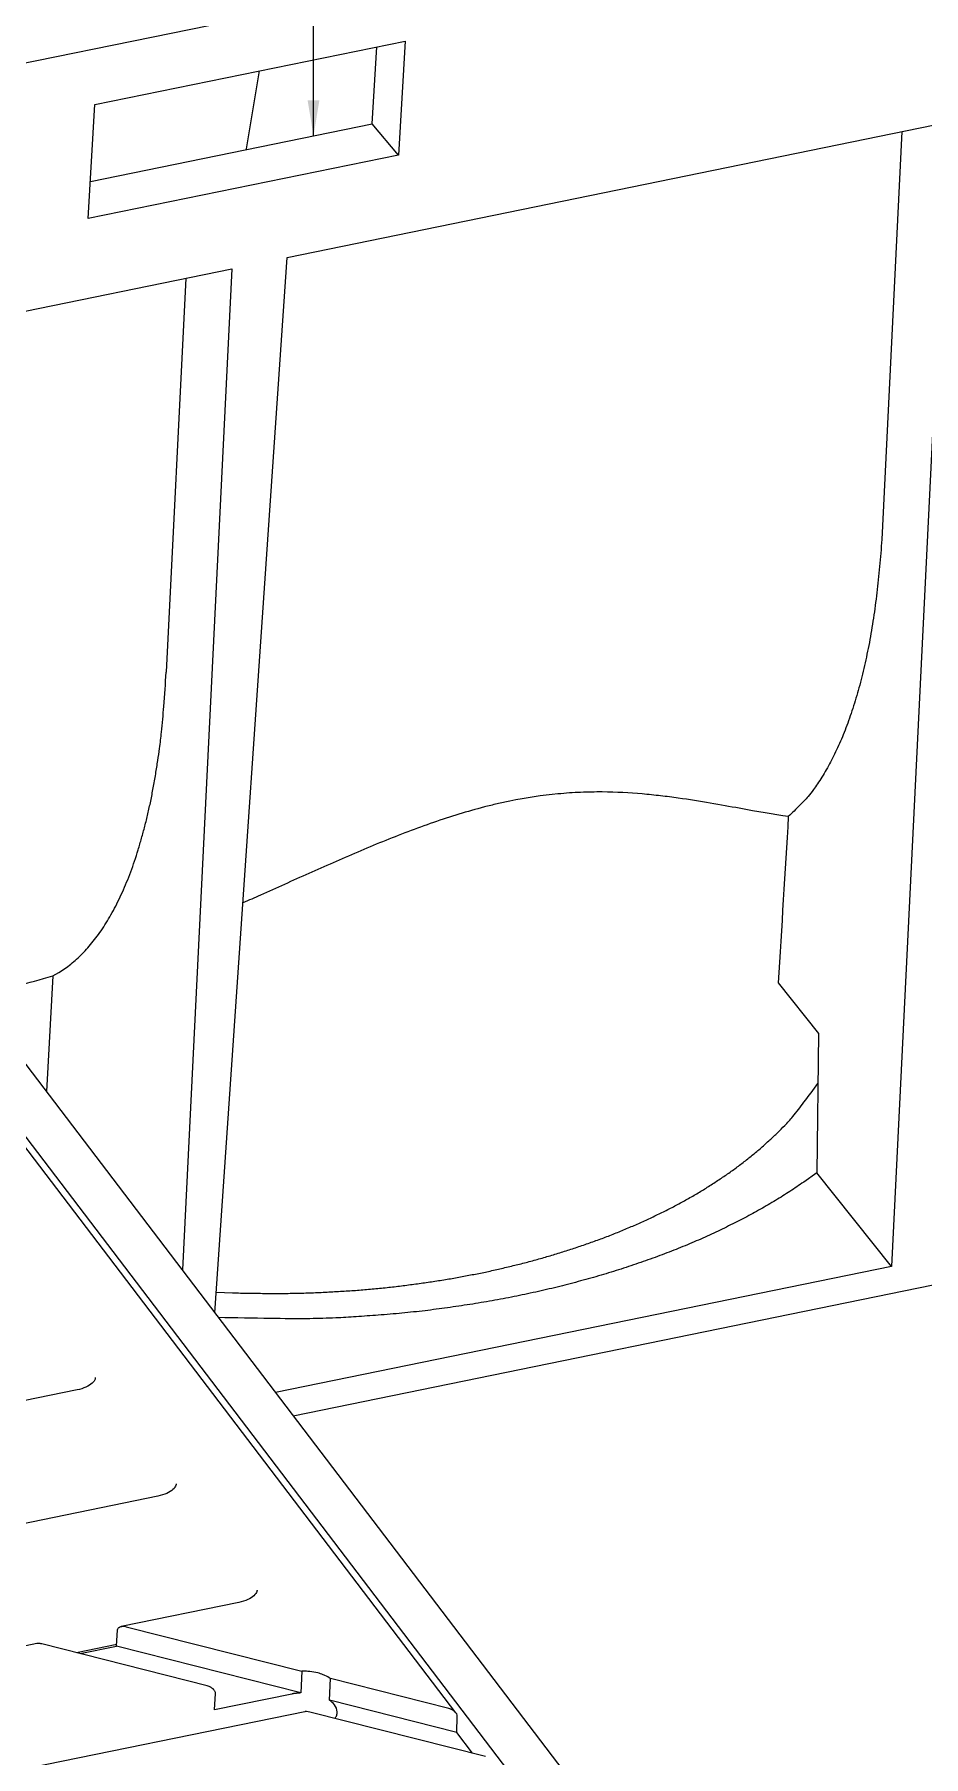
# Model space of a CAD drawing. Header units: millimetres. Extents: x 4267 to 8467, y 166 to 3136.
# Drawn here: x 4799.4 to 4861.8, y 1752.2 to 1873.2 of the extents above; entities that cross this region are included whole.
import ezdxf

# ---------------------------------------------------------------- set-up
doc = ezdxf.new("R2010")
doc.units = ezdxf.units.MM
doc.styles.get("Standard").update_dxf_attribs({"font": 'SimSun.ttf'})
doc.dimstyles.new('ISO-25', dxfattribs={"dimtxt": 2.5, "dimasz": 2.5, "dimexe": 1.25, "dimexo": 0.625, "dimtad": 1, "dimtxsty": 'Standard', "dimcen": 2.5, "dimadec": 0, "dimazin": 0, "dimtfac": 1, "dimtmove": 0, "dimatfit": 3, "dimfxl": 1, "dimarcsym": 0})

msp = doc.modelspace()

# ---------------------------------------------------------------- linework, layer by layer
at = {"linetype": 'Continuous', "lineweight": 5}
for p, q in [((4762.39, 1863.74, 326.37), (5180.94, 1949.39, 326.37)), ((4803.64, 1868.24, 326.37), (4825.41, 1872.7, 326.37)), ((4823.1, 1866.88, 326.37), (4823.42, 1872.29, 326.37)), ((4825.41, 1872.7, 326.37), (4824.94, 1864.69, 326.37)), ((4814.27, 1865.12, 326.37), (4815.19, 1870.61, 326.37)), ((4803.17, 1860.23, 326.37), (4803.64, 1868.24, 326.37)), ((4803.32, 1862.83, 326.37), (4823.1, 1866.88, 326.37)), ((4817.14, 1857.51, 326.37), (4863.52, 1867, 326.37)), ((4824.94, 1864.69, 326.37), (4823.1, 1866.88, 326.37)), ((4860.29, 1866.34, 326.37), (4858.92, 1838.66, 326.37)), ((4863.52, 1867, 326.37), (4859.56, 1786.65, 326.37)), ((4824.94, 1864.69, 326.37), (4803.17, 1860.23, 326.37)), ((4764.63, 1846.76, 326.37), (4813.24, 1856.71, 326.37)), ((4813.24, 1856.71, 326.37), (4809.78, 1786.4, 326.37)), ((4812.06, 1783.4, 326.37), (4817.14, 1857.51, 326.37)), ((4934.63, 1617.25, 326.37), (4753.59, 1855.14, 326.37)), ((4937.98, 1617.94, 326.37), (4756.94, 1855.83, 326.37)), ((4810.01, 1856.05, 326.37), (4808.64, 1828.38, 326.37)), ((4817.56, 1776.16, 326.37), (5165.4, 1847.34, 326.37)), ((4800.67, 1807.06, 326.37), (4800.23, 1798.94, 326.37)), ((4851.6, 1806.56, 326.37), (4854.43, 1803.01, 326.37)), ((4854.43, 1803.01, 326.37), (4854.31, 1793.23, 326.37)), ((4828.98, 1755.3, 326.37), (4796.92, 1797.42, 326.37)), ((4859.56, 1786.65, 326.37), (4854.31, 1793.23, 326.37)), ((4859.56, 1786.65, 326.37), (4816.32, 1777.8, 326.37)), ((4802.38, 1777.98, 326.37), (4767.87, 1770.92, 326.37)), ((4808.05, 1770.52, 326.37), (4786.68, 1766.14, 326.37)), ((4813.73, 1763.06, 326.37), (4805.48, 1761.37, 326.37)), ((4805.16, 1759.98, 326.37), (4805.22, 1761.12, 326.37)), ((4805.84, 1761.35, 326.37), (4818.17, 1758.22, 326.37)), ((4799.56, 1760.16, 326.37), (4731.7, 1746.27, 326.37)), ((4811.52, 1757.19, 326.37), (4799.91, 1760.14, 326.37)), ((4805.17, 1760.1, 326.37), (4802.35, 1759.52, 326.37)), ((4802.6, 1759.46, 326.37), (4805.16, 1759.98, 326.37)), ((4818.09, 1756.7, 326.37), (4805.16, 1759.98, 326.37)), ((4818.17, 1758.22, 326.37), (4818.09, 1756.7, 326.37)), ((4820.1, 1756.19, 326.37), (4820.18, 1757.71, 326.37)), ((4828.49, 1755.6, 326.37), (4820.18, 1757.71, 326.37)), ((4812.04, 1755.52, 326.37), (4812.1, 1756.66, 326.37)), ((4817.45, 1756.62, 326.37), (4812.04, 1755.52, 326.37)), ((4829.04, 1753.92, 326.37), (4820.1, 1756.19, 326.37)), ((4818.36, 1755.38, 326.37), (4744.25, 1740.21, 326.37)), ((4831.05, 1752.23, 326.37), (4818.72, 1755.36, 326.37)), ((4829.04, 1753.92, 326.37), (4829.07, 1755.07, 326.37)), ((4830.15, 1752.46, 326.37), (4829.04, 1753.92, 326.37))]:
    msp.add_line(p, q, dxfattribs=at)
for points in [[(4858.92, 1838.66), (4858.87, 1837.7, -0.003287), (4858.8, 1836.74, -0.003353), (4858.72, 1835.8, -0.003453), (4858.63, 1834.87, -0.003603), (4858.53, 1833.96, -0.003754), (4858.41, 1833.06, -0.003902), (4858.29, 1832.18, -0.004066), (4858.15, 1831.31, -0.004244), (4858, 1830.47, -0.004437), (4857.83, 1829.64, -0.00464), (4857.66, 1828.84, -0.004863), (4857.47, 1828.05, -0.005095), (4857.27, 1827.29, -0.005358), (4857.06, 1826.55, -0.005639), (4856.84, 1825.84, -0.005929), (4856.6, 1825.14, -0.006205), (4856.36, 1824.48, -0.006606), (4856.11, 1823.83, -0.007107), (4855.84, 1823.22, -0.007326), (4855.56, 1822.63, -0.007234), (4855.28, 1822.07, -0.008399), (4854.98, 1821.53, -0.010595), (4854.67, 1821.01, -0.008688), (4854.36, 1820.54, -0.003295), (4854.08, 1820.13, -0.012926), (4853.71, 1819.66, -0.024751), (4853.11, 1819.03, -0.01346), (4852.31, 1818.24, -0.007501)], [(4800.67, 1807.06), (4801.1, 1807.3, 0.017555), (4801.53, 1807.57, 0.016657), (4801.94, 1807.88, 0.015832), (4802.35, 1808.23, 0.015232), (4802.75, 1808.61, 0.014462), (4803.14, 1809.03, 0.013677), (4803.52, 1809.48, 0.012854), (4803.89, 1809.97, 0.012113), (4804.25, 1810.49, 0.011349), (4804.59, 1811.05, 0.01066), (4804.93, 1811.65, 0.00997), (4805.25, 1812.27, 0.009357), (4805.56, 1812.93, 0.008765), (4805.86, 1813.63, 0.008249), (4806.15, 1814.35, 0.007718), (4806.42, 1815.11, 0.007227), (4806.67, 1815.9, 0.006853), (4806.91, 1816.72, 0.006586), (4807.14, 1817.56, 0.006043), (4807.35, 1818.43, 0.005374), (4807.55, 1819.32, 0.005594), (4807.73, 1820.25, 0.006246), (4807.9, 1821.23, 0.004532), (4808.05, 1822.17, 0.001634), (4808.18, 1823.03, 0.005925), (4808.31, 1824.17, 0.009328), (4808.47, 1825.98, 0.00432), (4808.64, 1828.38, 0.002245)], [(4812.16, 1784.85), (4813.29, 1784.8, 0.003494), (4814.41, 1784.77, 0.003565), (4815.53, 1784.76, 0.003582), (4816.64, 1784.75, 0.003547), (4817.75, 1784.77, 0.003539), (4818.84, 1784.8, 0.003532), (4819.93, 1784.85, 0.003535), (4821, 1784.91, 0.003526), (4822.06, 1784.98, 0.003532), (4823.1, 1785.07, 0.003528), (4824.14, 1785.17, 0.003537), (4825.15, 1785.29, 0.003533), (4826.16, 1785.42, 0.003552), (4827.14, 1785.56, 0.003561), (4828.12, 1785.71, 0.003566), (4829.07, 1785.87, 0.003551), (4830, 1786.05, 0.003609), (4830.93, 1786.23, 0.003629), (4831.84, 1786.43, 0.003669), (4832.76, 1786.65, 0.003778), (4833.67, 1786.87, 0.003858), (4834.58, 1787.11, 0.003969), (4835.48, 1787.37, 0.004073), (4836.38, 1787.64, 0.004188), (4837.27, 1787.93, 0.004299), (4838.15, 1788.23, 0.00443), (4839.03, 1788.54, 0.004556), (4839.9, 1788.87, 0.004699), (4840.75, 1789.22, 0.004839), (4841.6, 1789.58, 0.004998), (4842.43, 1789.95, 0.005154), (4843.24, 1790.34, 0.005326), (4844.05, 1790.74, 0.005505), (4844.83, 1791.16, 0.005708), (4845.6, 1791.59, 0.005888), (4846.35, 1792.04, 0.00606), (4847.08, 1792.5, 0.006329), (4847.79, 1792.97, 0.006697), (4848.48, 1793.45, 0.006742), (4849.14, 1793.95, 0.006513), (4849.78, 1794.46, 0.007448), (4850.41, 1794.98, 0.009252), (4851.01, 1795.53, 0.007304), (4851.57, 1796.06, 0.002552), (4852.06, 1796.54, 0.010755), (4852.62, 1797.17, 0.019809), (4853.41, 1798.18, 0.010238), (4854.39, 1799.5, 0.005539)], [(4854.31, 1793.23), (4853.39, 1792.57, -0.008285), (4852.43, 1791.92, -0.007799), (4851.42, 1791.29, -0.007459), (4850.36, 1790.67, -0.007328), (4849.26, 1790.07, -0.007123), (4848.12, 1789.49, -0.006916), (4846.93, 1788.92, -0.0067), (4845.7, 1788.37, -0.006531), (4844.43, 1787.85, -0.006344), (4843.13, 1787.35, -0.006185), (4841.78, 1786.87, -0.006015), (4840.4, 1786.41, -0.005869), (4838.99, 1785.98, -0.005724), (4837.55, 1785.58, -0.005604), (4836.08, 1785.2, -0.005461), (4834.58, 1784.85, -0.005317), (4833.06, 1784.53, -0.005246), (4831.52, 1784.24, -0.005239), (4829.96, 1783.98, -0.005004), (4828.38, 1783.75, -0.004615), (4826.81, 1783.54, -0.004976), (4825.19, 1783.37, -0.005775), (4823.53, 1783.23, -0.004381), (4821.97, 1783.12, -0.001641), (4820.55, 1783.03, -0.005951), (4818.73, 1782.98, -0.010006), (4815.95, 1783, -0.004929), (4812.31, 1783.06, -0.002635)], [(4818.09, 1756.7), (4818.07, 1756.7, 0.001342), (4818.05, 1756.7, 0.001348), (4818.03, 1756.7, 0.001354), (4818, 1756.69, 0.00136), (4817.98, 1756.69, 0.001367), (4817.96, 1756.69, 0.001373), (4817.94, 1756.69, 0.001379), (4817.92, 1756.69, 0.001385), (4817.89, 1756.69, 0.001391), (4817.87, 1756.69, 0.001397), (4817.85, 1756.68, 0.001403), (4817.83, 1756.68, 0.001408), (4817.81, 1756.68, 0.001415), (4817.79, 1756.68, 0.001423), (4817.77, 1756.67, 0.001425), (4817.74, 1756.67, 0.001422), (4817.72, 1756.67, 0.00144), (4817.7, 1756.67, 0.001475), (4817.68, 1756.66, 0.001438), (4817.66, 1756.66, 0.001348), (4817.64, 1756.66, 0.001493), (4817.62, 1756.65, 0.001787), (4817.6, 1756.65, 0.001362), (4817.58, 1756.65, 0.000469), (4817.56, 1756.64, 0.001928), (4817.53, 1756.64, 0.003339), (4817.5, 1756.63, 0.001642), (4817.45, 1756.62, 0.000872)]]:
    msp.add_lwpolyline(points, format="xyb", dxfattribs=at)
for points in [[(4814.26, 1865.07, 326.37), (4814.27, 1865.08, 326.37), (4814.27, 1865.1, 326.37), (4814.27, 1865.12, 326.37)], [(4852.31, 1818.24, 326.37), (4852.08, 1814.35, 326.37), (4851.84, 1810.46, 326.37), (4851.6, 1806.56, 326.37)], [(4795.66, 1805.78, 326.37), (4797.3, 1806.12, 326.37), (4798.97, 1806.55, 326.37), (4800.67, 1807.06, 326.37)], [(4820.45, 1755.86, 326.37), (4820.36, 1755.98, 326.37), (4820.25, 1756.09, 326.37), (4820.1, 1756.19, 326.37)]]:
    msp.add_open_spline(points, degree=3, dxfattribs=at)
for points, knots in [([(4852.31, 1818.24, 326.37), (4851.28, 1818.39, 326.37), (4850.14, 1818.59, 326.37), (4848.22, 1818.94, 326.37), (4847.54, 1819.06, 326.37), (4846.12, 1819.3, 326.37), (4845.37, 1819.43, 326.37), (4844.18, 1819.59, 326.37), (4843.77, 1819.65, 326.37), (4842.93, 1819.74, 326.37), (4842.5, 1819.79, 326.37), (4841.17, 1819.9, 326.37), (4840.24, 1819.96, 326.37), (4838.76, 1819.97, 326.37), (4838.25, 1819.96, 326.37), (4837.21, 1819.92, 326.37), (4836.68, 1819.88, 326.37), (4835.05, 1819.73, 326.37), (4833.92, 1819.57, 326.37), (4832.46, 1819.27, 326.37), (4832.16, 1819.2, 326.37), (4831.57, 1819.06, 326.37), (4831.27, 1818.99, 326.37), (4830.38, 1818.76, 326.37), (4829.78, 1818.59, 326.37), (4828.59, 1818.23, 326.37), (4828, 1818.03, 326.37), (4826.8, 1817.62, 326.37), (4826.2, 1817.4, 326.37), (4824.41, 1816.72, 326.37), (4823.24, 1816.24, 326.37), (4820.92, 1815.25, 326.37), (4819.78, 1814.75, 326.37), (4817.51, 1813.73, 326.37), (4816.38, 1813.23, 326.37), (4814.85, 1812.54, 326.37), (4814.44, 1812.36, 326.37), (4814.03, 1812.18, 326.37)], [0, 0, 0, 0, 0.00828718, 0.00828718, 0.01243076, 0.01243076, 0.01657435, 0.01657435, 0.01864615, 0.01864615, 0.02071794, 0.02071794, 0.02486153, 0.02486153, 0.02693333, 0.02693333, 0.02900512, 0.02900512, 0.03314871, 0.03314871, 0.0341846, 0.0341846, 0.0352205, 0.0352205, 0.0372923, 0.0372923, 0.03936409, 0.03936409, 0.04143588, 0.04143588, 0.04557947, 0.04557947, 0.04972306, 0.04972306, 0.05386665, 0.05386665, 0.05538688, 0.05538688, 0.05538688, 0.05538688]), ([(4803.66, 1778.84, 326.37), (4803.66, 1778.84, 326.37), (4803.66, 1778.8, 326.37), (4803.64, 1778.69, 326.37), (4803.44, 1778.36, 326.37), (4802.84, 1778.07, 326.37), (4802.38, 1777.98, 326.37)], [0, 0, 0, 0, 0.028238, 0.12278, 0.438289, 1, 1, 1, 1]), ([(4809.34, 1771.38, 326.37), (4809.34, 1771.38, 326.37), (4809.34, 1771.34, 326.37), (4809.31, 1771.23, 326.37), (4809.12, 1770.9, 326.37), (4808.52, 1770.61, 326.37), (4808.05, 1770.52, 326.37)], [0, 0, 0, 0, 0.028238, 0.12278, 0.438289, 1, 1, 1, 1]), ([(4815.02, 1763.92, 326.37), (4815.02, 1763.92, 326.37), (4815.01, 1763.88, 326.37), (4814.99, 1763.77, 326.37), (4814.8, 1763.44, 326.37), (4814.2, 1763.15, 326.37), (4813.73, 1763.06, 326.37)], [0, 0, 0, 0, 0.028238, 0.12278, 0.438289, 1, 1, 1, 1]), ([(4805.22, 1761.12, 326.37), (4805.22, 1761.17, 326.37), (4805.24, 1761.21, 326.37), (4805.29, 1761.27, 326.37), (4805.3, 1761.29, 326.37), (4805.34, 1761.31, 326.37), (4805.36, 1761.32, 326.37), (4805.38, 1761.33, 326.37), (4805.39, 1761.34, 326.37), (4805.4, 1761.34, 326.37), (4805.43, 1761.36, 326.37), (4805.47, 1761.36, 326.37), (4805.52, 1761.37, 326.37), (4805.54, 1761.38, 326.37), (4805.56, 1761.38, 326.37), (4805.58, 1761.38, 326.37), (4805.6, 1761.38, 326.37), (4805.6, 1761.38, 326.37), (4805.61, 1761.38, 326.37), (4805.61, 1761.38, 326.37), (4805.66, 1761.38, 326.37), (4805.74, 1761.38, 326.37), (4805.84, 1761.35, 326.37)], [0, 0, 0, 0, 0.25, 0.25, 0.375, 0.375, 0.4375, 0.46875, 0.46875, 0.5, 0.5, 0.625, 0.625, 0.6875, 0.6875, 0.71875, 0.734375, 0.742188, 0.742188, 0.75, 0.75, 1, 1, 1, 1]), ([(4799.91, 1760.14, 326.37), (4799.86, 1760.15, 326.37), (4799.82, 1760.16, 326.37), (4799.76, 1760.16, 326.37), (4799.75, 1760.16, 326.37), (4799.72, 1760.17, 326.37), (4799.71, 1760.17, 326.37), (4799.7, 1760.17, 326.37), (4799.7, 1760.17, 326.37), (4799.69, 1760.17, 326.37), (4799.69, 1760.17, 326.37), (4799.65, 1760.17, 326.37), (4799.61, 1760.16, 326.37), (4799.57, 1760.16, 326.37), (4799.56, 1760.16, 326.37), (4799.56, 1760.16, 326.37)], [0, 0, 0, 0, 0.125, 0.125, 0.1875, 0.1875, 0.21875, 0.234375, 0.2421875, 0.2421875, 0.25, 0.25, 0.375, 0.375, 0.3965247, 0.3965247, 0.3965247, 0.3965247]), ([(4812.1, 1756.66, 326.37), (4812.1, 1756.71, 326.37), (4812.09, 1756.76, 326.37), (4812.05, 1756.84, 326.37), (4812.03, 1756.87, 326.37), (4812, 1756.91, 326.37), (4811.98, 1756.93, 326.37), (4811.96, 1756.95, 326.37), (4811.95, 1756.96, 326.37), (4811.94, 1756.97, 326.37), (4811.91, 1757, 326.37), (4811.88, 1757.02, 326.37), (4811.83, 1757.05, 326.37), (4811.81, 1757.06, 326.37), (4811.79, 1757.08, 326.37), (4811.77, 1757.09, 326.37), (4811.75, 1757.1, 326.37), (4811.75, 1757.1, 326.37), (4811.74, 1757.11, 326.37), (4811.74, 1757.11, 326.37), (4811.69, 1757.13, 326.37), (4811.62, 1757.17, 326.37), (4811.52, 1757.19, 326.37)], [0, 0, 0, 0, 0.25, 0.25, 0.375, 0.375, 0.4375, 0.46875, 0.46875, 0.5, 0.5, 0.625, 0.625, 0.6875, 0.6875, 0.71875, 0.734375, 0.742188, 0.742188, 0.75, 0.75, 1, 1, 1, 1]), ([(4820.18, 1757.71, 326.37), (4820.06, 1757.79, 326.37), (4819.93, 1757.87, 326.37), (4819.74, 1757.95, 326.37), (4819.7, 1757.96, 326.37), (4819.54, 1758.03, 326.37), (4819.41, 1758.07, 326.37), (4819.1, 1758.15, 326.37), (4818.91, 1758.18, 326.37), (4818.67, 1758.2, 326.37), (4818.63, 1758.21, 326.37), (4818.44, 1758.22, 326.37), (4818.31, 1758.22, 326.37), (4818.17, 1758.22, 326.37)], [0, 0, 0, 0, 0.25, 0.25, 0.3125, 0.3125, 0.5, 0.5, 0.75, 0.75, 0.8125, 0.8125, 1, 1, 1, 1]), ([(4818.72, 1755.36, 326.37), (4818.64, 1755.38, 326.37), (4818.57, 1755.39, 326.37), (4818.48, 1755.39, 326.37), (4818.46, 1755.39, 326.37), (4818.41, 1755.39, 326.37), (4818.39, 1755.38, 326.37), (4818.36, 1755.38, 326.37)], [0, 0, 0, 0, 0.25, 0.25, 0.3125, 0.3125, 0.4028073, 0.4028073, 0.4028073, 0.4028073]), ([(4820.49, 1754.91, 326.37), (4820.54, 1754.98, 326.37), (4820.58, 1755.05, 326.37), (4820.62, 1755.17, 326.37), (4820.63, 1755.21, 326.37), (4820.64, 1755.29, 326.37), (4820.64, 1755.33, 326.37), (4820.64, 1755.54, 326.37), (4820.57, 1755.71, 326.37), (4820.45, 1755.86, 326.37)], [0.508981, 0.508981, 0.508981, 0.508981, 0.625, 0.625, 0.6875, 0.6875, 0.75, 0.75, 1, 1, 1, 1]), ([(4829.07, 1755.07, 326.37), (4829.07, 1755.17, 326.37), (4829.02, 1755.28, 326.37), (4828.9, 1755.39, 326.37), (4828.89, 1755.39, 326.37), (4828.88, 1755.41, 326.37), (4828.87, 1755.41, 326.37), (4828.85, 1755.43, 326.37), (4828.83, 1755.44, 326.37), (4828.78, 1755.47, 326.37), (4828.75, 1755.5, 326.37), (4828.7, 1755.52, 326.37), (4828.7, 1755.52, 326.37), (4828.7, 1755.52, 326.37), (4828.7, 1755.52, 326.37), (4828.69, 1755.53, 326.37), (4828.67, 1755.53, 326.37), (4828.65, 1755.54, 326.37), (4828.64, 1755.55, 326.37), (4828.58, 1755.57, 326.37), (4828.54, 1755.59, 326.37), (4828.49, 1755.6, 326.37)], [0, 0, 0, 0, 0.5, 0.5, 0.53125, 0.53125, 0.5625, 0.5625, 0.625, 0.625, 0.75, 0.75, 0.757812, 0.757812, 0.765625, 0.78125, 0.8125, 0.8125, 0.875, 0.875, 1, 1, 1, 1])]:
    msp.add_open_spline(points, degree=3, knots=knots, dxfattribs=at)

# ---------------------------------------------------------------- leaders
at = {"lineweight": 5}
for points in [[(4818.98, 1866.03, 326.37), (4818.98, 2040.32, 326.37), (4845.2, 2040.32, 326.37)], [(4610.69, 1816.5, 326.37), (4610.69, 1441.56, 326.37), (4991.13, 1441.56, 326.37)]]:
    msp.add_leader(points, dimstyle='ISO-25', override={"dimtxt": 10, "dimgap": 0.625, "dimtad": 0, "dimarcsym": 1}, dxfattribs=at)

doc.saveas('drawing.dxf')
